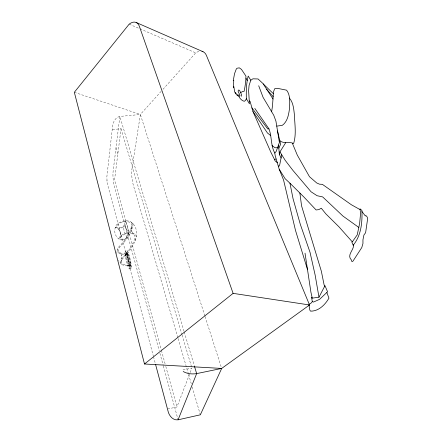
<?xml version="1.0" encoding="UTF-8"?>
<svg xmlns="http://www.w3.org/2000/svg" width="442" height="442" viewBox="0 0 442 442"><rect width="100%" height="100%" fill="white"/><g stroke="black" fill="none" stroke-linecap="round" stroke-linejoin="round"><path stroke-width="0.33" stroke-dasharray="2.21 1.66" d="M116.749 253.47L117.572 248.802M112.5 129.572L121.025 128.727L114.776 178.043A3.707 0.718 82.9 0 0 115.207 182.48L161.242 349.832M161.192 91.306L140.363 114.484L131.915 169.325A11.68 2.558 83 0 0 133.412 185.452L177.905 337.915M124.948 253.222L125.324 250.962L127.235 250.675A16.912 3.293 81.6 0 1 131.478 266.443L131.075 268.664L129.141 268.968A17.348 3.431 81.8 0 1 124.948 253.222L126.854 252.935L127.235 250.675M125.771 253.984L125.672 254.625A14.641 2.895 81.8 0 0 128.683 265.907L130.617 265.614L130.777 264.99A14.326 3.779 84.2 0 0 127.738 253.697L125.771 253.984A14.282 2.746 81.6 0 1 128.793 265.283L128.683 265.913M132.843 226.1A11.26 6.006 -16.3 0 0 126.467 220.757L124.009 220.934A9.017 4.912 -15.9 0 0 115.428 226.586L114.754 229.989A14.636 12.288 -18.9 0 0 116.926 237.127L118.76 239L120.031 238.597L120.163 238.105A7.508 3.989 -16 0 1 127.313 233.464L129.34 233.304A9.912 5.149 -16.4 0 1 135.031 237.199L134.909 237.862A90.196 47.609 -11.7 0 1 122.125 258.029L121.191 259.128A11.763 5.868 -15.7 0 0 128.699 265.824L130.567 265.62A14.669 3.978 84.4 0 1 127.539 254.338L127.688 253.691A10.464 5.359 -15.5 0 1 119.257 247.708L120.114 246.68A90.417 48.946 -11.5 0 0 132.838 226.1M129.141 268.968L129.539 266.753A16.923 3.254 81.6 0 0 125.324 250.962M127.694 253.702A14.271 2.779 81.6 0 1 130.727 264.979L130.617 265.614A14.625 2.934 81.8 0 1 127.583 254.332L127.738 253.686M121.699 260.161L121.428 261.145L121.942 257.542L121.97 258.349L121.241 254.758L121.528 255.482L119.462 252.294M135.097 240.702C137.484 235.569 137.368 228.967 133.606 224.47M167.628 409.005L176.96 406.96L191.889 368.103L181.596 370.203M130.705 229.205L131.655 226.243A10.033 5.354 -16.3 0 0 125.981 221.47L124.003 221.613A7.785 4.238 -15.9 0 0 116.605 226.486L116.478 226.989L115.229 227.392L115.798 227.829A5.729 3.072 -16.2 0 0 124.268 226.531L124.859 226.033A15.542 8.774 48.3 0 1 128.07 237.619L127.489 238.127A5.536 2.895 -16.3 0 1 119.323 239.42L118.76 239L118.97 238.232A8.757 4.652 -16 0 1 127.318 232.796L129.843 232.597A11.16 5.801 -16.4 0 1 136.097 237.719A91.439 48.272 -11.7 0 1 123.136 258.139L122.263 259.161A10.569 5.276 -15.7 0 0 130.727 264.996L130.777 264.99M162.971 89.334L195.729 52.885A15.509 9.271 -68.3 0 1 200.027 51.222M124.848 226.022L123.931 225.752L123.417 226.205A4.486 2.409 -16.2 0 1 116.776 227.221L116.478 226.989L119.025 229.879A14.702 12.288 -21.7 0 1 120.5 234.669L120.036 238.586L120.318 238.807A4.276 2.238 -16.3 0 0 126.633 237.807L127.141 237.371L128.07 237.63M128.793 265.294L130.727 264.996M129.539 266.753L131.478 266.443M125.666 254.609L127.583 254.321M127.539 254.338L125.683 254.52A11.641 5.961 -15.5 0 1 118.191 247.669L119.113 246.564A89.185 48.277 -11.5 0 0 131.666 226.232L131.28 229.199L131.263 228.652L131.65 231.122L131.523 230.625L132.467 232.962L132.224 232.486L134.153 234.912L133.617 234.475M204.873 315.942L140.363 114.484L119.859 116.423C115.307 117.307 113.008 122.191 112.572 126.406L106.853 176.899L107.124 182.822L153.302 355.97M74.333 92.295L140.363 114.484M129.163 24.161L139.307 28.542M139.943 28.813L195.729 52.885M131.351 222.16L134.125 225.116M121.384 264.145L118.456 260.421M132.843 223.53L133.346 224.155M127.136 237.36L127.141 237.371A15.161 8.365 49.3 0 1 123.926 225.763M118.776 229.52L118.997 229.862A15.36 11.514 -59.4 0 1 120.467 234.641L120.5 235.266M205.088 316.594L221.685 368.435M184.016 331.296L119.859 116.423L113.097 171.524A11.774 2.287 82.9 0 0 114.677 187.767L159.192 350.661M184.215 331.959L194.281 365.678M121.025 128.727L181.905 334.379M182.098 335.042L191.496 366.783M178.098 338.578L188.353 373.711M188.546 374.374L191.253 383.656M192.22 386.971L200.342 414.811M116.008 147.827L117.799 154.114M161.424 350.495L165.081 363.783M165.811 366.44L176.96 406.96M159.916 353.324L163.186 365.291M163.369 365.954L178.082 419.812M153.479 356.639L155.264 363.302M106.931 180.651L106.97 181.126M131.075 268.664A17.332 3.475 81.8 0 1 126.854 252.935M125.213 220.746L124.953 221.481A15.564 4.774 85.8 0 0 128.279 233.304L128.55 232.597A15.172 4.525 85.4 0 0 125.219 220.751"/><path stroke-width="0.66" d="M246.338 98.737L249.437 103.804L248.614 90.616L249.067 85.466L250.796 80.229L248.205 76.068C246.26 83.439 246.177 91.162 246.338 98.737L245.47 100.478L244.293 101.284C241.945 100.743 239.973 98.688 238.951 96.566L236.763 94.947L235.652 92.643L235.741 93.936L234.685 91.897L233.846 86.698L233.525 87.748L233.746 80.389L233.232 80.775L234.553 73.626L236.277 69.079L236.984 68.25L239.277 67.841L241.47 69.394L245.923 76.074C245.956 81.168 245.128 86.494 244.089 91.4L242.835 91.345L240.658 92.643L241.525 94.759L241.625 95.953L241.277 96.179M353.617 244.537C354.224 249.957 346.406 255.017 351.335 259.874L351.467 261.056L352.329 261.548L353.014 261.073L361.788 247.553L362.959 243.487L362.948 239.835L363.926 234.995L365.611 232.73L367.667 218.558L367.219 217.055L365.865 215.481L365.33 215.961L361.998 211.569M271.626 111.843L272.482 106.008L273.504 91.897L274.653 88.731L277.372 88.323L286.598 90.174C290.416 94.98 289.703 101.969 289.62 107.771C288.759 114.008 287.786 121.401 282.283 125.351L276.736 126.114M278.261 165.938L278.847 166.303L279.327 165.849L279.769 164.518L281.714 154.717M281.156 158.009L279.35 154.479L279.952 151.866L285.759 142.606M307.483 269.476L295.46 230.271L283.571 180.021L279.2 169.192L275.222 155.794L274.786 153.042L276.189 151.435L279.399 142.468L275.93 121.13L273.753 115.268L263.084 97.356L258.697 85.765M155.617 364.639L167.91 410.635C168.789 415.386 172.728 420.618 178.082 419.812L196.651 373.612L194.48 366.341M278.825 148.175L280.62 144.285L277.51 130.915M237.409 95.157L237.757 94.505L239.702 96.328L239.984 95.345L238.155 91.483L238.271 90.179L238.989 90.058L239.779 90.792L240.658 92.643M318.975 297.195L324.981 285.681L327.566 291.781L319.627 299.333L313.433 302.079L312.328 301.593L311.505 297.212L312.267 298.135L318.975 297.195L315.14 275.057L310.019 252.283L300.256 224.155L293.074 198.801L289.958 183.209L285.145 178.723L279.2 169.192M352.307 241.862L357.224 234.868L359.628 223.519L360.578 213.414L360.026 208.828L361.926 210.458C362.368 222.553 361.208 235.569 353.164 245.271L351.843 242.139L352.307 241.862L338.953 226.818L325.87 213.884L321.29 208.221L318.77 209.635L316.107 209.961L303.77 196.889L289.958 183.209M312.328 301.593L311.013 303.151L308.958 304.488M233.105 293.361L139.407 26.437A16.757 8.79 -69.4 0 0 129.163 24.161L74.333 92.295L144.501 363.993L233.105 293.361L309.533 304.98L206.458 55.537A15.509 9.271 -68.3 0 0 202.038 51.36M309.533 304.98L221.685 368.435L196.651 373.612C192.115 374.33 187.204 373.877 183.192 371.507M250.796 80.229L252.896 78.82L258.073 78.969L263.018 83.582L272.99 98.98M277.327 162.695L275.034 160.794L274.587 159.634L275.918 158.982M178.082 419.812L200.342 414.811L221.685 368.435L144.501 363.993M274.786 153.042C270.592 145.6 272.001 136.677 268.957 128.843L267.797 129.009L251.923 107.881M277.786 147.716L275.001 147.744L272.057 145.573M136.164 22.492L202.966 51.67M249.255 100.931L250.067 101.323L252.962 111.544L270.824 152.114L274.587 159.634M360.075 209.607L351.384 204.757L322.373 184.347L319.483 184.181L316.715 182.966L309.477 176.701L297.273 155.065L292.35 143.219M358.799 227.42L342.97 216.083L322.677 196.928L317.074 195.712L311.069 191.789L292.891 170.363L285.206 160.347L279.952 151.866M279.753 140.556C283.565 144.302 289.19 141.186 293.621 143.523C296.554 134.036 294.681 124.003 294.35 114.296C293.687 108.577 293.267 102.605 289.372 98.002M270.786 135.633L267.493 133.036L252.962 111.544M263.239 83.936L273.377 93.671M266.554 89.218L273.162 96.632M254.813 108.412L268.957 128.843M246.045 78.295L247.161 80.56M324.721 286.195L324.102 284.88L321.351 271.239L301.554 205.823L299.875 193.032M326.881 292.615L328.953 298.14C325.13 304.731 318.754 311.267 310.566 311.157L309.848 310.173L308.964 305.035M312.267 298.135L310.903 292.118L305.019 253.144M279.35 154.479L278.587 145.098"/></g></svg>
